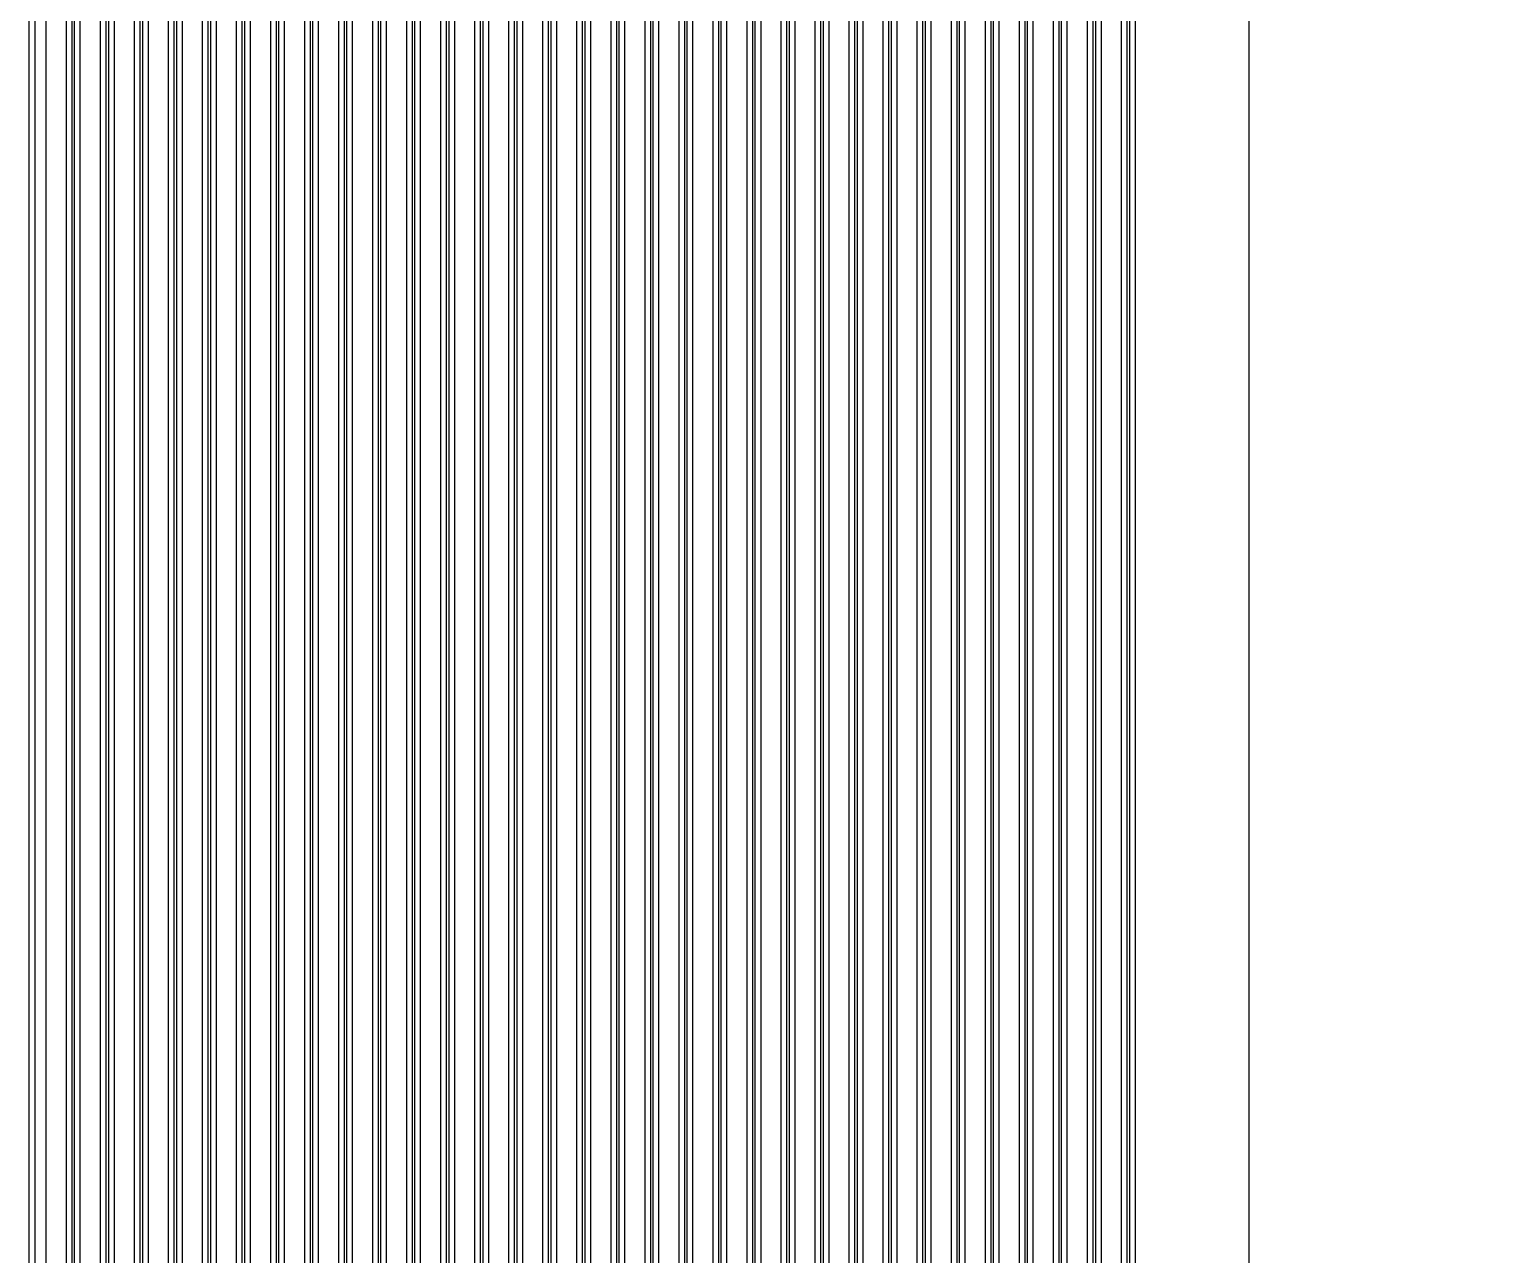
# Model space of a CAD drawing. Header units: metres. Extents: x -1805 to 1655, y -683 to 39617.
# Drawn here: x -2 to 1030, y 5341 to 6205 of the extents above; entities that cross this region are included whole.
import ezdxf

# ---------------------------------------------------------------- set-up
doc = ezdxf.new("R2010")
doc.units = ezdxf.units.M
doc.layers.add('Etching', color=5, linetype='CONTINUOUS')
doc.layers.add('Metal', color=4, linetype='CONTINUOUS')

msp = doc.modelspace()

# ---------------------------------------------------------------- linework, layer by layer
at = {"layer": 'Etching'}
for points in [[(1030, 11433.1), (860.1, 9457.2), (860.1, 9457), (858.3, 9436.5), (858, 9436.5), (858, 3836.5), (35.3, -497.7)], [(10, 5166.3), (10, 9134.2)], [(24, 9134.2), (24, -45.8)], [(34, -45.8), (34, 9134.2)], [(48, 9134.2), (48, 81.1)], [(58, 81.1), (58, 9134.2)], [(72, 9134.2), (72, 208.1)], [(82, 208.1), (82, 9134.2)], [(96, 9134.2), (96, 335.1)], [(106, 335.1), (106, 9134.2)], [(120, 9134.2), (120, 462.1)], [(130, 462.1), (130, 9134.2)], [(144, 9134.2), (144, 589.1)], [(154, 589.1), (154, 9134.2)], [(168, 9134.2), (168, 716.1)], [(178, 716.1), (178, 9134.2)], [(192, 9134.2), (192, 843)], [(202, 843), (202, 9134.2)], [(216, 9134.2), (216, 970)], [(226, 970), (226, 9134.2)], [(240, 9134.2), (240, 1097)], [(250, 1097), (250, 9134.2)], [(264, 9134.2), (264, 1224)], [(274, 1224), (274, 9134.2)], [(288, 9134.2), (288, 1351)], [(298, 1351), (298, 9134.2)], [(312, 9134.2), (312, 1478)], [(322, 1478), (322, 9134.2)], [(336, 9134.2), (336, 1604.9)], [(346, 1604.9), (346, 9134.2)], [(360, 9134.2), (360, 1731.9)], [(370, 1731.9), (370, 9134.2)], [(384, 9134.2), (384, 1858.9)], [(394, 1858.9), (394, 9134.2)], [(408, 9134.2), (408, 1985.9)], [(418, 1985.9), (418, 9134.2)], [(432, 9134.2), (432, 2112.9)], [(442, 2112.9), (442, 9134.2)], [(456, 9134.2), (456, 2239.9)], [(466, 2239.9), (466, 9134.2)], [(480, 9134.2), (480, 2366.8)], [(490, 2366.8), (490, 9134.2)], [(504, 9134.2), (504, 2493.8)], [(514, 2493.8), (514, 9134.2)], [(528, 9134.2), (528, 2620.8)], [(538, 2620.8), (538, 9134.2)], [(552, 9134.2), (552, 2747.8)], [(562, 2747.8), (562, 9134.2)], [(576, 9134.2), (576, 2874.8)], [(586, 2874.8), (586, 9134.2)], [(600, 9134.2), (600, 3001.8)], [(610, 3001.8), (610, 9134.2)], [(624, 9134.2), (624, 3128.8)], [(634, 3128.8), (634, 9134.2)], [(648, 9134.2), (648, 3255.7)], [(658, 3255.7), (658, 9134.2)], [(672, 9134.2), (672, 3382.7)], [(682, 3382.7), (682, 9134.2)], [(696, 9134.2), (696, 3509.7)], [(706, 3509.7), (706, 9134.2)], [(720, 9134.2), (720, 3636.7)], [(730, 3636.7), (730, 9134.2)], [(744, 9134.2), (744, 3763.7)], [(754, 3763.7), (754, 9134.2)], [(768, 9134.2), (768, 3890.7)], [(778, 3890.7), (778, 9134.2)]]:
    msp.add_lwpolyline(points, dxfattribs=at)
at = {"layer": 'Metal'}
for points in [[(-2, 5168.6), (-2, 9436.5)], [(2, 9436.5), (2, 5168.6)], [(30, -49.7), (30, 9436.5), (28, 9436.5), (28, 9436.5), (28, -49.7)], [(54, 77.3), (54, 9436.5), (52, 9436.5), (52, 9436.5), (52, 77.3)], [(78, 204.3), (78, 9436.5), (76, 9436.5), (76, 9436.5), (76, 204.3)], [(102, 331.3), (102, 9436.5), (100, 9436.5), (100, 9436.5), (100, 331.3)], [(126, 458.3), (126, 9436.5), (124, 9436.5), (124, 9436.5), (124, 458.3)], [(150, 585.3), (150, 9436.5), (148, 9436.5), (148, 9436.5), (148, 585.3)], [(174, 712.2), (174, 9436.5), (172, 9436.5), (172, 9436.5), (172, 712.2)], [(198, 839.2), (198, 9436.5), (196, 9436.5), (196, 9436.5), (196, 839.2)], [(222, 966.2), (222, 9436.5), (220, 9436.5), (220, 9436.5), (220, 966.2)], [(246, 1093.2), (246, 9436.5), (244, 9436.5), (244, 9436.5), (244, 1093.2)], [(270, 1220.2), (270, 9436.5), (268, 9436.5), (268, 9436.5), (268, 1220.2)], [(294, 1347.2), (294, 9436.5), (292, 9436.5), (292, 9436.5), (292, 1347.2)], [(318, 1474.1), (318, 9436.5), (316, 9436.5), (316, 9436.5), (316, 1474.1)], [(342, 1601.1), (342, 9436.5), (340, 9436.5), (340, 9436.5), (340, 1601.1)], [(366, 1728.1), (366, 9436.5), (364, 9436.5), (364, 9436.5), (364, 1728.1)], [(390, 1855.1), (390, 9436.5), (388, 9436.5), (388, 9436.5), (388, 1855.1)], [(414, 1982.1), (414, 9436.5), (412, 9436.5), (412, 9436.5), (412, 1982.1)], [(438, 2109.1), (438, 9436.5), (436, 9436.5), (436, 9436.5), (436, 2109.1)], [(462, 2236.1), (462, 9436.5), (460, 9436.5), (460, 9436.5), (460, 2236.1)], [(486, 2363), (486, 9436.5), (484, 9436.5), (484, 9436.5), (484, 2363)], [(510, 2490), (510, 9436.5), (508, 9436.5), (508, 9436.5), (508, 2490)], [(534, 2617), (534, 9436.5), (532, 9436.5), (532, 9436.5), (532, 2617)], [(558, 2744), (558, 9436.5), (556, 9436.5), (556, 9436.5), (556, 2744)], [(580, 9436.5), (580, 2871)], [(582, 2871), (582, 9436.5)], [(604, 9436.5), (604, 2998)], [(606, 2998), (606, 9436.5)], [(628, 9436.5), (628, 3124.9)], [(630, 3124.9), (630, 9436.5)], [(652, 9436.5), (652, 3251.9)], [(654, 3251.9), (654, 9436.5)], [(676, 9436.5), (676, 3378.9)], [(678, 3378.9), (678, 9436.5)], [(700, 9436.5), (700, 3505.9)], [(702, 3505.9), (702, 9436.5)], [(724, 9436.5), (724, 3632.9)], [(726, 3632.9), (726, 9436.5)], [(748, 9436.5), (748, 3759.9)], [(750, 3759.9), (750, 9436.5)], [(772, 9436.5), (772, 3886.8)], [(774, 3886.8), (774, 9436.5)]]:
    msp.add_lwpolyline(points, dxfattribs=at)

doc.saveas('drawing.dxf')
